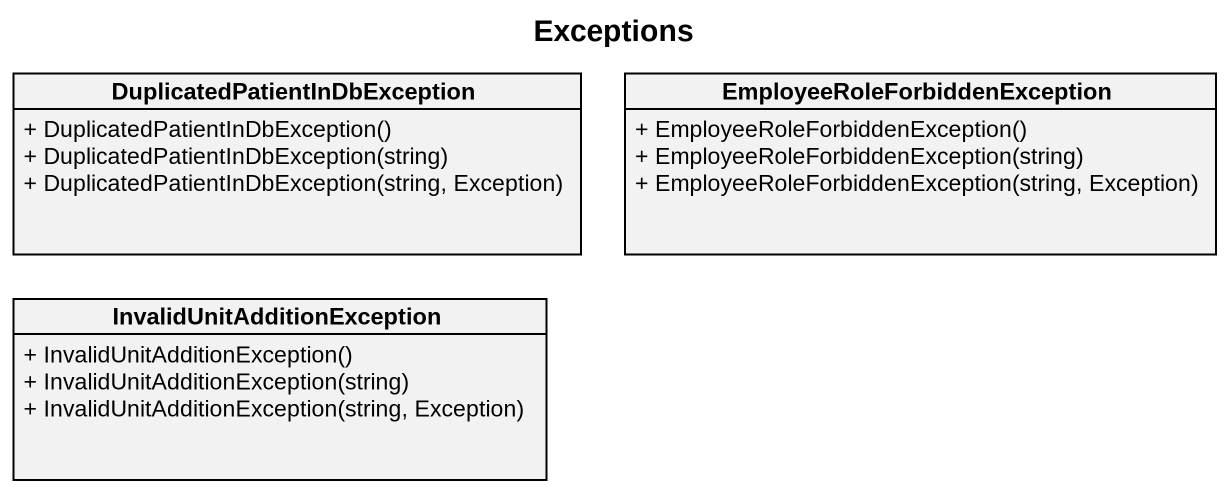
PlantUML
@startuml
title Exceptions
hide circle
hide empty members
skinparam classAttributeIconSize 0
class "DuplicatedPatientInDbException" as DuplicatedPatientInDbExcepti {
  + DuplicatedPatientInDbException()
  + DuplicatedPatientInDbException(string)
  + DuplicatedPatientInDbException(string, Exception)
}
class "EmployeeRoleForbiddenException" as EmployeeRoleForbiddenExcepti {
  + EmployeeRoleForbiddenException()
  + EmployeeRoleForbiddenException(string)
  + EmployeeRoleForbiddenException(string, Exception)
}
class InvalidUnitAdditionException {
  + InvalidUnitAdditionException()
  + InvalidUnitAdditionException(string)
  + InvalidUnitAdditionException(string, Exception)
}
@enduml
